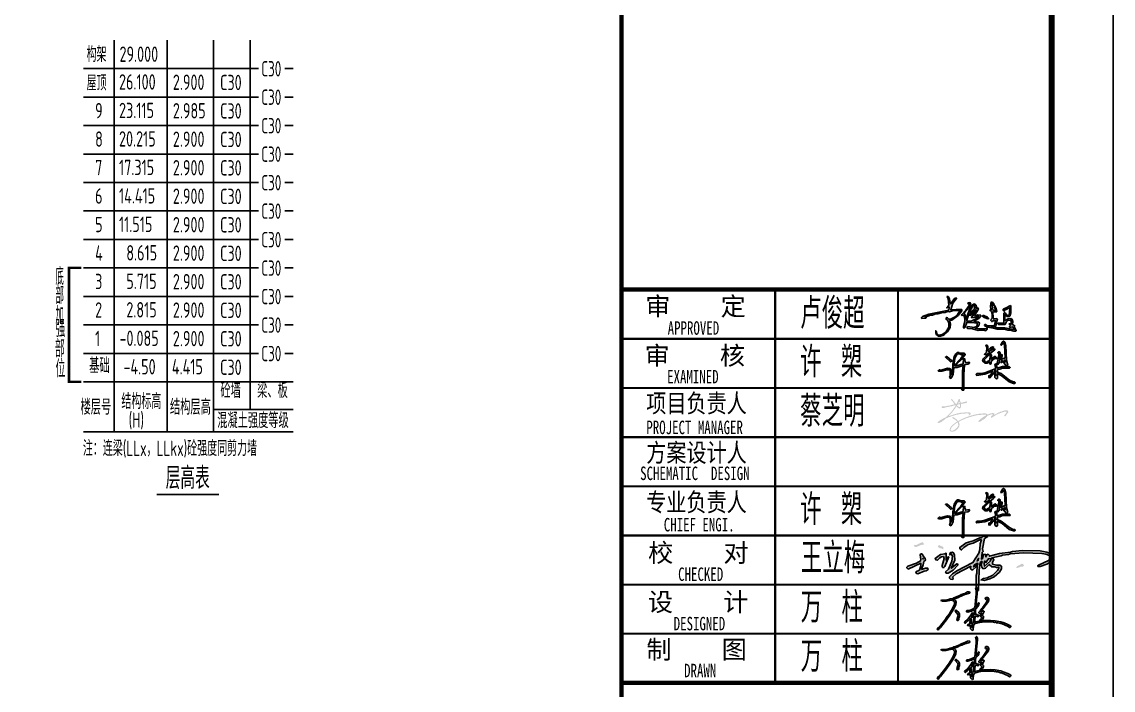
# Model space of a CAD drawing. Extents: x 826826 to 1642106, y -156213 to 399140.
# Drawn here: x 1335561 to 1353319, y 27459 to 38336 of the extents above; entities that cross this region are included whole.
import ezdxf
from ezdxf.enums import TextEntityAlignment as Align

# ---------------------------------------------------------------- set-up
doc = ezdxf.new("R2010")
doc.units = 0
doc.header["$LTSCALE"] = 1000
doc.layers.get('0').update_dxf_attribs({"linetype": 'CONTINUOUS'})
for name, color, linetype in [('-TK', 7, 'CONTINUOUS'), ('S-0-TEXT', 7, 'CONTINUOUS'), ('S-B表格', 2, 'CONTINUOUS'), ('TEXT', 2, 'CONTINUOUS'), ('图签文字', 4, 'CONTINUOUS')]:
    doc.layers.add(name, color=color, linetype=linetype)
doc.layers.add('7549', color=9, linetype='CONTINUOUS', lineweight=18)
doc.layers.add('图框', color=9, linetype='CONTINUOUS', lineweight=18)
doc.styles.add('TSSD_REIN', font='tssdeng.shx', dxfattribs={"width": 0.7, "height": 300, "bigfont": 'tssdchn.shx'})
doc.styles.add('建筑图签-1', font='simhei.ttf', dxfattribs={"width": 0.7})
doc.styles.add('建筑图签-2', font='TXT.shx', dxfattribs={"width": 0.5, "bigfont": 'HZTXT.shx'})

# ---------------------------------------------------------------- blocks, each defined once
blk = doc.blocks.new('A$C6AF37BC7')
h = blk.add_hatch(color=256)
h.paths.add_polyline_path([(660, -48), (672, -48), (678, -96)], flags=16)
h.paths.add_polyline_path([(708, 144), (702, 150), (660, 126), (672, 66), (666, 36), (456, -42), (366, -60), (294, -60), (276, -72), (288, -96), (456, -72), (612, -12), (564, -102), (552, -114), (546, -96), (534, -102), (534, -138), (558, -144), (654, -18), (654, 6), (672, 12), (678, -30), (648, -30), (642, -54), (654, -84), (654, -138), (684, -168), (708, -156), (714, -60), (804, -108), (948, -228), (1038, -258), (1062, -258), (1074, -246), (1056, -228), (1032, -228), (954, -192), (786, -60), (708, -30), (714, 24), (756, 30), (816, 54), (954, 48), (972, 66), (948, 84), (810, 84), (702, 48), (690, 120), (726, 132), (720, 144)])
h.paths.add_polyline_path([(852, 216), (864, 216), (870, 174), (840, 198)], flags=16)
h.paths.add_polyline_path([(-312, 282), (-318, 288), (-336, 288), (-348, 276), (-246, 180), (-222, 192), (-222, 210)], flags=17)
h.paths.add_polyline_path([(546, 330), (552, 330), (564, 300), (558, 216), (486, 174), (462, 180), (438, 222)], flags=16)
h.paths.add_polyline_path([(-102, 342), (-48, 336), (-18, 324), (18, 324), (-36, 246), (-174, 96), (-156, 246), (-132, 306)], flags=16)
h.paths.add_polyline_path([(-66, 366), (-72, 372), (-108, 372), (-138, 342), (-168, 288), (-192, 192), (-204, 18), (-228, -78), (-228, 6), (-258, 42), (-306, 48), (-438, 12), (-456, 12), (-468, 24), (-498, 0), (-486, -12), (-420, -12), (-318, 18), (-270, 18), (-252, -6), (-252, -102), (-264, -138), (-240, -156), (-216, -132), (-192, -72), (-174, 60), (-108, 66), (12, 108), (0, 0), (0, -366), (-18, -342), (-24, -372), (-6, -396), (24, -396), (24, -78), (42, 120), (108, 132), (132, 144), (144, 162), (132, 174), (66, 162), (48, 210), (48, 240), (18, 240), (12, 138), (-144, 90), (-114, 138), (-24, 228), (54, 330), (36, 354), (-18, 354)])
h.paths.add_polyline_path([(756, 378), (750, 384), (732, 384), (714, 366), (732, 360), (738, 324), (714, 180), (714, 156), (726, 144), (750, 162), (762, 366)])
h.paths.add_polyline_path([(498, 516), (492, 522), (474, 516), (492, 474), (486, 378), (444, 336), (468, 324), (552, 366), (426, 246), (408, 210), (414, 192), (462, 150), (504, 150), (552, 180), (552, 138), (570, 132), (582, 150), (588, 198), (666, 258), (648, 246), (690, 240), (702, 258), (666, 294), (588, 240), (588, 324), (564, 348), (630, 402), (654, 426), (654, 438), (636, 444), (534, 390), (576, 432), (618, 456), (630, 480), (606, 486), (570, 462), (516, 408), (516, 492)])
h.paths.add_polyline_path([(846, 594), (840, 600), (828, 600), (798, 570), (780, 522), (792, 516), (840, 570), (852, 516), (864, 264), (840, 246), (792, 246), (786, 258), (804, 294), (804, 324), (786, 330), (756, 264), (756, 240), (810, 204), (786, 174), (792, 162), (822, 186), (888, 102), (900, 96), (918, 114), (894, 216), (882, 510), (870, 570)])
at = {"linetype": 'Continuous'}
for points in [[(498, 516), (492, 522), (474, 516), (492, 474), (486, 378), (444, 336), (468, 324), (552, 366), (426, 246), (408, 210), (414, 192), (462, 150), (504, 150), (552, 180), (552, 138), (570, 132), (582, 150), (588, 198), (666, 258), (648, 246), (690, 240), (702, 258), (666, 294), (588, 240), (588, 324), (564, 348), (630, 402), (654, 426), (654, 438), (636, 444), (534, 390), (576, 432), (618, 456), (630, 480), (606, 486), (570, 462), (516, 408), (516, 492), (498, 516)], [(846, 594), (840, 600), (828, 600), (798, 570), (780, 522), (792, 516), (840, 570), (852, 516), (864, 264), (840, 246), (792, 246), (786, 258), (804, 294), (804, 324), (786, 330), (756, 264), (756, 240), (810, 204), (786, 174), (792, 162), (822, 186), (888, 102), (900, 96), (918, 114), (894, 216), (882, 510), (870, 570), (846, 594)], [(-66, 366), (-72, 372), (-108, 372), (-138, 342), (-168, 288), (-192, 192), (-204, 18), (-228, -78), (-228, 6), (-258, 42), (-306, 48), (-438, 12), (-456, 12), (-468, 24), (-498, 0), (-486, -12), (-420, -12), (-318, 18), (-270, 18), (-252, -6), (-252, -102), (-264, -138), (-240, -156), (-216, -132), (-192, -72), (-174, 60), (-108, 66), (12, 108), (0, 0), (0, -366), (-18, -342), (-24, -372), (-6, -396), (24, -396), (24, -78), (42, 120), (108, 132), (132, 144), (144, 162), (132, 174), (66, 162), (48, 210), (48, 240), (18, 240), (12, 138), (-144, 90), (-114, 138), (-24, 228), (54, 330), (36, 354), (-18, 354), (-66, 366)], [(-312, 282), (-318, 288), (-336, 288), (-348, 276), (-246, 180), (-222, 192), (-222, 210), (-312, 282)], [(-102, 342), (-48, 336), (-18, 324), (18, 324), (-36, 246), (-174, 96), (-156, 246), (-132, 306), (-102, 342)], [(546, 330), (552, 330), (564, 300), (558, 216), (486, 174), (462, 180), (438, 222), (546, 330)], [(756, 378), (750, 384), (732, 384), (714, 366), (732, 360), (738, 324), (714, 180), (714, 156), (726, 144), (750, 162), (762, 366), (756, 378)], [(708, 144), (702, 150), (660, 126), (672, 66), (666, 36), (456, -42), (366, -60), (294, -60), (276, -72), (288, -96), (456, -72), (612, -12), (564, -102), (552, -114), (546, -96), (534, -102), (534, -138), (558, -144), (654, -18), (654, 6), (672, 12), (678, -30), (648, -30), (642, -54), (654, -84), (654, -138), (684, -168), (708, -156), (714, -60), (804, -108), (948, -228), (1038, -258), (1062, -258), (1074, -246), (1056, -228), (1032, -228), (954, -192), (786, -60), (708, -30), (714, 24), (756, 30), (816, 54), (954, 48), (972, 66), (948, 84), (810, 84), (702, 48), (690, 120), (726, 132), (720, 144), (708, 144)], [(852, 216), (864, 216), (870, 174), (840, 198), (852, 216)], [(660, -48), (672, -48), (678, -96), (660, -48)]]:
    blk.add_lwpolyline(points, dxfattribs=at)
blk = doc.blocks.new('ljc')
at = {"linetype": 'Continuous'}
h = blk.add_hatch(color=0, dxfattribs=at)
h.paths.add_polyline_path([(2022.8, 1567.7), (2018.8, 1563.7), (2019.8, 1561.7), (2023.8, 1561.7), (2021.8, 1551.7), (1954.8, 1537.7), (1932.8, 1529.7), (1929.8, 1526.7), (1928.8, 1524.7), (1930.8, 1522.7), (1943.8, 1523.7), (1945.8, 1525.7), (1941.8, 1527.7), (1959.8, 1534.7), (1966.8, 1534.7), (1974.8, 1537.7), (1984.8, 1538.7), (1997.8, 1542.7), (2009.8, 1543.7), (2017.8, 1546.7), (2024.8, 1545.7), (2034.8, 1548.7), (2060.8, 1549.7), (2051.8, 1536.7), (2041.8, 1527.7), (2027.8, 1520.7), (2022.8, 1520.7), (2017.8, 1525.7), (2014.8, 1526.7), (2012.8, 1524.7), (2012.8, 1520.7), (2018.8, 1515.7), (2021.8, 1507.7), (2021.8, 1493.7), (2011.8, 1476.7), (1999.8, 1468.7), (1987.8, 1466.7), (1981.8, 1472.7), (1979.8, 1479.7), (1977.8, 1481.7), (1977.8, 1474.7), (1980.8, 1467.7), (1987.8, 1462.7), (1993.8, 1462.7), (2004.8, 1466.7), (2017.8, 1477.7), (2026.8, 1492.7), (2027.8, 1503.7), (2024.8, 1516.7), (2032.8, 1517.7), (2053.8, 1532.7), (2066.8, 1548.7), (2066.8, 1551.7), (2063.8, 1554.7), (2028.8, 1552.7), (2035.8, 1574.7), (2048.8, 1590.7), (2046.8, 1592.7), (2042.8, 1591.7), (2027.8, 1572.7), (2024.8, 1588.7), (2020.8, 1596.7), (2017.8, 1598.7), (2016.8, 1596.7), (2019.8, 1589.7)])
h.paths.add_polyline_path([(2080.8, 1521.7), (2080.8, 1527.7), (2074.8, 1540.7), (2092.8, 1561.7), (2096.8, 1571.7), (2093.8, 1576.7), (2086.8, 1575.7), (2088.8, 1571.7), (2091.8, 1571.7), (2090.8, 1566.7), (2079.8, 1550.7), (2065.8, 1536.7), (2064.8, 1534.7), (2066.8, 1532.7), (2072.8, 1534.7), (2076.8, 1522.7), (2076.8, 1512.7), (2071.8, 1495.7), (2071.8, 1491.7), (2073.8, 1489.7), (2077.8, 1493.7), (2082.8, 1509.7), (2098.8, 1509.7), (2118.8, 1506.7), (2118.8, 1499.7), (2115.8, 1495.7), (2107.8, 1492.7), (2086.8, 1495.7), (2083.8, 1491.7), (2086.8, 1488.7), (2102.8, 1487.7), (2121.8, 1482.7), (2139.8, 1483.7), (2147.8, 1481.7), (2151.8, 1485.7), (2151.8, 1490.7), (2147.8, 1487.7), (2124.8, 1487.7), (2113.8, 1489.7), (2123.8, 1498.7), (2125.8, 1508.7), (2120.8, 1511.7), (2118.8, 1510.7), (2107.8, 1513.7), (2123.8, 1522.7), (2131.8, 1531.7), (2129.8, 1534.7), (2120.8, 1535.7), (2114.8, 1532.7), (2108.8, 1532.7), (2122.8, 1554.7), (2120.8, 1558.7), (2113.8, 1556.7), (2115.8, 1563.7), (2114.8, 1568.7), (2110.8, 1572.7), (2104.8, 1571.7), (2092.8, 1553.7)])
h.paths.add_polyline_path([(2088.8, 1534.7), (2096.8, 1534.7), (2111.8, 1550.7), (2115.8, 1551.7), (2110.8, 1542.7), (2098.8, 1527.7), (2100.8, 1525.7), (2113.8, 1527.7), (2120.8, 1530.7), (2123.8, 1529.7), (2117.8, 1523.7), (2100.8, 1514.7), (2083.8, 1513.7), (2083.8, 1517.7)], flags=16)
h.paths.add_polyline_path([(2092.8, 1536.7), (2094.8, 1539.7), (2102.8, 1545.7), (2095.8, 1536.7)], flags=16)
h.paths.add_polyline_path([(2092.8, 1543.7), (2093.8, 1548.7), (2105.8, 1567.7), (2108.8, 1568.7), (2110.8, 1566.7), (2107.8, 1553.7), (2103.8, 1549.7)], flags=16)
h.paths.add_polyline_path([(2140.8, 1533.7), (2137.8, 1532.7), (2136.8, 1530.7), (2141.8, 1526.7), (2154.8, 1521.7), (2157.8, 1522.7), (2152.8, 1527.7)])
h.paths.add_polyline_path([(2174.8, 1521.7), (2172.8, 1523.7), (2171.8, 1545.7), (2182.8, 1544.7), (2184.8, 1546.7), (2182.8, 1556.7), (2177.8, 1565.7), (2176.8, 1560.7), (2179.8, 1555.7), (2180.8, 1549.7), (2174.8, 1549.7), (2169.8, 1553.7), (2168.8, 1573.7), (2170.8, 1573.7), (2174.8, 1568.7), (2175.8, 1570.7), (2169.8, 1578.7), (2166.8, 1578.7), (2164.8, 1576.7), (2163.8, 1561.7), (2165.8, 1552.7), (2162.8, 1552.7), (2161.8, 1550.7), (2166.8, 1546.7), (2168.8, 1536.7), (2168.8, 1523.7), (2165.8, 1520.7), (2164.8, 1516.7), (2167.8, 1512.7), (2169.8, 1512.7), (2172.8, 1516.7), (2179.8, 1516.7), (2177.8, 1501.7), (2174.8, 1499.7), (2166.8, 1498.7), (2174.8, 1495.7), (2179.8, 1496.7), (2182.8, 1499.7), (2183.8, 1510.7), (2186.8, 1520.7), (2184.8, 1522.7)])
h.paths.add_polyline_path([(2232.8, 1541.7), (2232.8, 1563.7), (2230.8, 1566.7), (2214.8, 1557.7), (2209.8, 1556.7), (2205.8, 1551.7), (2210.8, 1547.7), (2210.8, 1550.7), (2228.8, 1559.7), (2227.8, 1541.7), (2226.8, 1536.7), (2223.8, 1532.7), (2219.8, 1533.7), (2212.8, 1541.7), (2210.8, 1542.7), (2208.8, 1540.7), (2208.8, 1507.7), (2188.8, 1507.7), (2186.8, 1505.7), (2190.8, 1502.7), (2212.8, 1502.7), (2216.8, 1510.7), (2221.8, 1515.7), (2231.8, 1517.7), (2233.8, 1512.7), (2233.8, 1504.7), (2226.8, 1504.7), (2231.8, 1501.7), (2231.8, 1499.7), (2227.8, 1496.7), (2228.8, 1492.7), (2238.8, 1494.7), (2242.8, 1488.7), (2242.8, 1485.7), (2211.8, 1491.7), (2188.8, 1491.7), (2178.8, 1493.7), (2175.8, 1495.7), (2166.8, 1495.7), (2163.8, 1497.7), (2153.8, 1498.7), (2146.8, 1502.7), (2143.8, 1502.7), (2142.8, 1500.7), (2143.8, 1497.7), (2152.8, 1493.7), (2173.8, 1490.7), (2185.8, 1486.7), (2210.8, 1486.7), (2221.8, 1483.7), (2229.8, 1483.7), (2242.8, 1479.7), (2248.8, 1479.7), (2250.8, 1481.7), (2243.8, 1495.7), (2245.8, 1498.7), (2237.8, 1502.7), (2238.8, 1512.7), (2236.8, 1519.7), (2232.8, 1522.7), (2223.8, 1521.7), (2213.8, 1515.7), (2211.8, 1521.7), (2212.8, 1535.7), (2219.8, 1529.7), (2227.8, 1529.7), (2229.8, 1531.7)])
at = {"color": 0, "linetype": 'Continuous'}
for points in [[(1929.8, 1526.7), (1928.8, 1524.7), (1930.8, 1522.7), (1943.8, 1523.7), (1945.8, 1525.7), (1941.8, 1527.7), (1959.8, 1534.7), (1966.8, 1534.7), (1974.8, 1537.7), (1984.8, 1538.7), (1997.8, 1542.7), (2009.8, 1543.7), (2017.8, 1546.7), (2024.8, 1545.7), (2034.8, 1548.7), (2060.8, 1549.7), (2051.8, 1536.7), (2041.8, 1527.7), (2027.8, 1520.7), (2022.8, 1520.7), (2017.8, 1525.7), (2014.8, 1526.7), (2012.8, 1524.7), (2012.8, 1520.7), (2018.8, 1515.7), (2021.8, 1507.7), (2021.8, 1493.7), (2011.8, 1476.7), (1999.8, 1468.7), (1987.8, 1466.7), (1981.8, 1472.7), (1979.8, 1479.7), (1977.8, 1481.7), (1977.8, 1474.7), (1980.8, 1467.7), (1987.8, 1462.7), (1993.8, 1462.7), (2004.8, 1466.7), (2017.8, 1477.7), (2026.8, 1492.7), (2027.8, 1503.7), (2024.8, 1516.7), (2032.8, 1517.7), (2053.8, 1532.7), (2066.8, 1548.7), (2066.8, 1551.7), (2063.8, 1554.7), (2028.8, 1552.7), (2035.8, 1574.7), (2048.8, 1590.7), (2046.8, 1592.7), (2042.8, 1591.7), (2027.8, 1572.7), (2024.8, 1588.7), (2020.8, 1596.7), (2017.8, 1598.7), (2016.8, 1596.7), (2019.8, 1589.7), (2022.8, 1567.7), (2018.8, 1563.7), (2019.8, 1561.7), (2023.8, 1561.7), (2021.8, 1551.7), (1954.8, 1537.7), (1932.8, 1529.7), (1929.8, 1526.7)], [(2015.8, 1560.7), (2014.8, 1559.7), (2016.8, 1559.7), (2015.8, 1560.7)], [(2016.8, 1561.7), (2015.8, 1560.7), (2018.8, 1560.7), (2016.8, 1561.7)], [(2065.8, 1536.7), (2064.8, 1534.7), (2066.8, 1532.7), (2072.8, 1534.7), (2076.8, 1522.7), (2076.8, 1512.7), (2071.8, 1495.7), (2071.8, 1491.7), (2073.8, 1489.7), (2077.8, 1493.7), (2082.8, 1509.7), (2098.8, 1509.7), (2118.8, 1506.7), (2118.8, 1499.7), (2115.8, 1495.7), (2107.8, 1492.7), (2086.8, 1495.7), (2083.8, 1491.7), (2086.8, 1488.7), (2102.8, 1487.7), (2121.8, 1482.7), (2139.8, 1483.7), (2147.8, 1481.7), (2151.8, 1485.7), (2151.8, 1490.7), (2147.8, 1487.7), (2124.8, 1487.7), (2113.8, 1489.7), (2123.8, 1498.7), (2125.8, 1508.7), (2120.8, 1511.7), (2118.8, 1510.7), (2107.8, 1513.7), (2123.8, 1522.7), (2131.8, 1531.7), (2129.8, 1534.7), (2120.8, 1535.7), (2114.8, 1532.7), (2108.8, 1532.7), (2122.8, 1554.7), (2120.8, 1558.7), (2113.8, 1556.7), (2115.8, 1563.7), (2114.8, 1568.7), (2110.8, 1572.7), (2104.8, 1571.7), (2092.8, 1553.7), (2080.8, 1521.7), (2080.8, 1527.7), (2074.8, 1540.7), (2092.8, 1561.7), (2096.8, 1571.7), (2093.8, 1576.7), (2086.8, 1575.7), (2088.8, 1571.7), (2091.8, 1571.7), (2090.8, 1566.7), (2079.8, 1550.7), (2065.8, 1536.7)], [(2092.8, 1543.7), (2093.8, 1548.7), (2105.8, 1567.7), (2108.8, 1568.7), (2110.8, 1566.7), (2107.8, 1553.7), (2103.8, 1549.7), (2092.8, 1543.7)], [(2143.8, 1502.7), (2142.8, 1500.7), (2143.8, 1497.7), (2152.8, 1493.7), (2173.8, 1490.7), (2185.8, 1486.7), (2210.8, 1486.7), (2221.8, 1483.7), (2229.8, 1483.7), (2242.8, 1479.7), (2248.8, 1479.7), (2250.8, 1481.7), (2243.8, 1495.7), (2245.8, 1498.7), (2237.8, 1502.7), (2238.8, 1512.7), (2236.8, 1519.7), (2232.8, 1522.7), (2223.8, 1521.7), (2213.8, 1515.7), (2211.8, 1521.7), (2212.8, 1535.7), (2219.8, 1529.7), (2227.8, 1529.7), (2229.8, 1531.7), (2232.8, 1541.7), (2232.8, 1563.7), (2230.8, 1566.7), (2214.8, 1557.7), (2209.8, 1556.7), (2205.8, 1551.7), (2210.8, 1547.7), (2210.8, 1550.7), (2228.8, 1559.7), (2227.8, 1541.7), (2226.8, 1536.7), (2223.8, 1532.7), (2219.8, 1533.7), (2212.8, 1541.7), (2210.8, 1542.7), (2208.8, 1540.7), (2208.8, 1507.7), (2188.8, 1507.7), (2186.8, 1505.7), (2190.8, 1502.7), (2212.8, 1502.7), (2216.8, 1510.7), (2221.8, 1515.7), (2231.8, 1517.7), (2233.8, 1512.7), (2233.8, 1504.7), (2226.8, 1504.7), (2231.8, 1501.7), (2231.8, 1499.7), (2227.8, 1496.7), (2228.8, 1492.7), (2238.8, 1494.7), (2242.8, 1488.7), (2242.8, 1485.7), (2211.8, 1491.7), (2188.8, 1491.7), (2178.8, 1493.7), (2175.8, 1495.7), (2166.8, 1495.7), (2163.8, 1497.7), (2153.8, 1498.7), (2146.8, 1502.7), (2143.8, 1502.7)], [(2162.8, 1552.7), (2161.8, 1550.7), (2166.8, 1546.7), (2168.8, 1536.7), (2168.8, 1523.7), (2165.8, 1520.7), (2164.8, 1516.7), (2167.8, 1512.7), (2169.8, 1512.7), (2172.8, 1516.7), (2179.8, 1516.7), (2177.8, 1501.7), (2174.8, 1499.7), (2166.8, 1498.7), (2174.8, 1495.7), (2179.8, 1496.7), (2182.8, 1499.7), (2183.8, 1510.7), (2186.8, 1520.7), (2184.8, 1522.7), (2174.8, 1521.7), (2172.8, 1523.7), (2171.8, 1545.7), (2182.8, 1544.7), (2184.8, 1546.7), (2182.8, 1556.7), (2177.8, 1565.7), (2176.8, 1560.7), (2179.8, 1555.7), (2180.8, 1549.7), (2174.8, 1549.7), (2169.8, 1553.7), (2168.8, 1573.7), (2170.8, 1573.7), (2174.8, 1568.7), (2175.8, 1570.7), (2169.8, 1578.7), (2166.8, 1578.7), (2164.8, 1576.7), (2163.8, 1561.7), (2165.8, 1552.7), (2162.8, 1552.7)], [(2176.8, 1568.7), (2175.8, 1569.7), (2174.8, 1566.7), (2176.8, 1564.7), (2176.8, 1568.7)], [(2083.8, 1513.7), (2083.8, 1517.7), (2088.8, 1534.7), (2096.8, 1534.7), (2111.8, 1550.7), (2115.8, 1551.7), (2110.8, 1542.7), (2098.8, 1527.7), (2100.8, 1525.7), (2113.8, 1527.7), (2120.8, 1530.7), (2123.8, 1529.7), (2117.8, 1523.7), (2100.8, 1514.7), (2083.8, 1513.7)], [(2092.8, 1536.7), (2094.8, 1539.7), (2102.8, 1545.7), (2095.8, 1536.7), (2092.8, 1536.7)], [(2137.8, 1532.7), (2136.8, 1530.7), (2141.8, 1526.7), (2154.8, 1521.7), (2157.8, 1522.7), (2152.8, 1527.7), (2140.8, 1533.7), (2137.8, 1532.7)]]:
    blk.add_lwpolyline(points, dxfattribs=at)
blk = doc.blocks.new('A1')
at = {"linetype": 'Continuous'}
h = blk.add_hatch(color=0, dxfattribs=at)
h.dxf.hatch_style = 1
h.paths.add_polyline_path([(81575, 12347), (81575, 12351), (81580, 12356), (81578, 12359), (81585, 12364), (81597, 12383), (81605, 12355)], flags=16)
h.paths.add_polyline_path([(81561, 12316), (81561, 12321), (81569, 12329), (81577, 12329), (81597, 12335), (81609, 12335), (81610, 12305), (81607, 12294), (81604, 12291), (81594, 12289), (81572, 12303)], flags=16)
h.paths.add_polyline_path([(81455, 11915), (81460, 11939), (81466, 11945), (81466, 11951), (81473, 11955), (81476, 11967), (81481, 11969), (81490, 11980), (81497, 11983), (81511, 12003), (81519, 12004), (81532, 12017), (81541, 12022), (81548, 12030), (81561, 12033), (81565, 12038), (81569, 12038), (81570, 12031), (81575, 12027), (81577, 12012), (81580, 12006), (81578, 11982), (81554, 11947), (81551, 11947), (81532, 11927), (81529, 11927), (81506, 11911), (81500, 11911), (81493, 11907), (81463, 11907)], flags=16)
h.paths.add_polyline_path([(81439, 11923), (81437, 11921), (81442, 11905), (81453, 11894), (81469, 11889), (81495, 11887), (81498, 11891), (81522, 11897), (81533, 11903), (81538, 11910), (81546, 11913), (81554, 11923), (81557, 11921), (81559, 11926), (81577, 11942), (81577, 11945), (81583, 11951), (81594, 11971), (81599, 11995), (81604, 12003), (81597, 12011), (81594, 12028), (81591, 12031), (81589, 12039), (81585, 12044), (81585, 12049), (81589, 12049), (81599, 12057), (81612, 12062), (81617, 12068), (81623, 12068), (81629, 12073), (81647, 12078), (81650, 12083), (81655, 12083), (81669, 12091), (81676, 12091), (81677, 12094), (81685, 12095), (81695, 12102), (81701, 12102), (81708, 12107), (81737, 12115), (81740, 12118), (81756, 12121), (81764, 12126), (81770, 12126), (81791, 12134), (81799, 12134), (81815, 12142), (81823, 12140), (81833, 12145), (81852, 12148), (81855, 12151), (81860, 12150), (81865, 12153), (81887, 12155), (81893, 12158), (82002, 12167), (82020, 12166), (82028, 12163), (82031, 12158), (82028, 12151), (82021, 12150), (82015, 12143), (82005, 12140), (81956, 12107), (81949, 12099), (81940, 12094), (81933, 12086), (81930, 12086), (81927, 12079), (81921, 12079), (81917, 12076), (81921, 12073), (81908, 12062), (81909, 12052), (81919, 12044), (81925, 12049), (81932, 12049), (81940, 12055), (81946, 12057), (81969, 12075), (81977, 12078), (81980, 12083), (81986, 12083), (81997, 12092), (82004, 12094), (82042, 12129), (82050, 12143), (82057, 12150), (82061, 12148), (82066, 12153), (82081, 12156), (82082, 12159), (82089, 12159), (82095, 12164), (82117, 12171), (82143, 12171), (82140, 12161), (82133, 12153), (82121, 12147), (82111, 12132), (82114, 12119), (82121, 12116), (82129, 12116), (82133, 12123), (82138, 12123), (82172, 12147), (82183, 12150), (82197, 12164), (82210, 12167), (82215, 12174), (82218, 12172), (82260, 12191), (82266, 12191), (82287, 12201), (82319, 12209), (82322, 12212), (82340, 12212), (82356, 12217), (82367, 12214), (82367, 12206), (82359, 12196), (82359, 12191), (82353, 12185), (82349, 12177), (82340, 12171), (82329, 12153), (82332, 12143), (82338, 12137), (82345, 12139), (82362, 12159), (82367, 12171), (82378, 12183), (82378, 12187), (82385, 12193), (82393, 12207), (82393, 12220), (82383, 12231), (82369, 12235), (82330, 12233), (82317, 12227), (82309, 12228), (82279, 12215), (82261, 12212), (82255, 12206), (82233, 12199), (82212, 12187), (82204, 12185), (82193, 12175), (82188, 12175), (82183, 12171), (82164, 12163), (82169, 12172), (82162, 12188), (82153, 12188), (82148, 12191), (82132, 12191), (82095, 12183), (82084, 12177), (82052, 12166), (82047, 12175), (82034, 12182), (82028, 12180), (82025, 12185), (82005, 12187), (81980, 12185), (81975, 12182), (81959, 12183), (81948, 12182), (81943, 12179), (81914, 12179), (81905, 12175), (81901, 12177), (81895, 12172), (81879, 12174), (81863, 12171), (81858, 12167), (81818, 12161), (81815, 12156), (81794, 12153), (81769, 12143), (81737, 12135), (81732, 12131), (81729, 12132), (81709, 12123), (81700, 12121), (81669, 12107), (81665, 12107), (81653, 12099), (81649, 12099), (81642, 12094), (81636, 12094), (81618, 12083), (81610, 12081), (81602, 12073), (81597, 12073), (81594, 12068), (81589, 12068), (81573, 12059), (81562, 12076), (81543, 12095), (81524, 12110), (81516, 12113), (81506, 12123), (81481, 12123), (81477, 12119), (81489, 12107), (81506, 12097), (81511, 12097), (81546, 12068), (81557, 12054), (81557, 12049), (81545, 12043), (81533, 12033), (81527, 12031), (81521, 12023), (81513, 12020), (81505, 12011), (81497, 12007), (81458, 11967), (81445, 11943), (81445, 11937), (81441, 11932)])
h.paths.add_polyline_path([(81245, 12044), (81244, 12043), (81244, 12035), (81252, 12028), (81269, 12030), (81292, 12041), (81295, 12046), (81306, 12047), (81314, 12055), (81321, 12057), (81327, 12065), (81337, 12068), (81340, 12075), (81345, 12075), (81377, 12102), (81380, 12102), (81385, 12108), (81394, 12110), (81409, 12119), (81418, 12121), (81434, 12129), (81444, 12129), (81449, 12134), (81460, 12135), (81465, 12140), (81481, 12142), (81492, 12148), (81495, 12147), (81498, 12150), (81517, 12153), (81554, 12166), (81564, 12166), (81629, 12180), (81634, 12179), (81658, 12183), (81690, 12182), (81695, 12185), (81737, 12185), (81762, 12180), (81759, 12174), (81751, 12167), (81749, 12159), (81754, 12153), (81762, 12153), (81777, 12167), (81783, 12185), (81778, 12195), (81762, 12201), (81745, 12203), (81735, 12199), (81729, 12203), (81690, 12203), (81674, 12199), (81666, 12201), (81658, 12198), (81650, 12199), (81644, 12196), (81637, 12198), (81610, 12195), (81601, 12190), (81594, 12191), (81581, 12187), (81561, 12185), (81557, 12182), (81556, 12183), (81511, 12169), (81497, 12167), (81490, 12163), (81476, 12161), (81474, 12158), (81421, 12140), (81434, 12156), (81481, 12203), (81506, 12239), (81516, 12249), (81517, 12257), (81524, 12260), (81549, 12300), (81562, 12287), (81583, 12275), (81591, 12267), (81605, 12265), (81615, 12273), (81621, 12283), (81620, 12286), (81623, 12292), (81626, 12318), (81626, 12334), (81623, 12337), (81625, 12340), (81634, 12343), (81639, 12342), (81644, 12345), (81660, 12345), (81665, 12348), (81673, 12347), (81681, 12351), (81713, 12355), (81724, 12363), (81724, 12374), (81717, 12380), (81706, 12380), (81679, 12371), (81668, 12372), (81652, 12364), (81620, 12358), (81610, 12387), (81607, 12414), (81597, 12419), (81586, 12417), (81583, 12414), (81577, 12393), (81570, 12383), (81569, 12375), (81553, 12342), (81548, 12343), (81545, 12340), (81537, 12343), (81484, 12412), (81474, 12420), (81468, 12420), (81463, 12417), (81465, 12403), (81492, 12374), (81519, 12334), (81509, 12332), (81506, 12329), (81484, 12326), (81481, 12323), (81473, 12323), (81437, 12313), (81433, 12315), (81431, 12311), (81397, 12308), (81385, 12303), (81370, 12303), (81361, 12299), (81351, 12299), (81346, 12302), (81343, 12299), (81313, 12299), (81309, 12295), (81309, 12281), (81316, 12273), (81343, 12275), (81349, 12271), (81354, 12278), (81373, 12284), (81378, 12283), (81396, 12289), (81412, 12289), (81417, 12292), (81423, 12292), (81426, 12295), (81431, 12294), (81457, 12302), (81463, 12300), (81476, 12303), (81479, 12308), (81493, 12308), (81501, 12313), (81508, 12311), (81513, 12316), (81533, 12318), (81537, 12316), (81537, 12311), (81529, 12302), (81527, 12295), (81521, 12291), (81516, 12278), (81501, 12260), (81492, 12243), (81485, 12238), (81463, 12207), (81402, 12145), (81378, 12124), (81337, 12105), (81325, 12097), (81314, 12094), (81308, 12087), (81290, 12079), (81277, 12068), (81271, 12068), (81257, 12052)])
h = blk.add_hatch(color=0, dxfattribs=at)
h.paths.add_polyline_path([(82053, 10195), (82048, 10201), (82019, 10189), (81984, 10189), (81956, 10160), (81932, 10160), (81823, 10114), (81708, 10080), (81604, 10005), (81604, 9982), (81633, 9964), (81668, 10005), (81742, 10051), (81823, 10074), (81932, 10126), (81956, 10126), (81938, 10062), (81932, 9970), (81915, 9913), (81817, 9757), (81558, 9625), (81483, 9573), (81437, 9527), (81437, 9504), (81454, 9486), (81489, 9481), (81495, 9509), (81483, 9521), (81547, 9573), (81783, 9699), (81777, 9659), (81800, 9642), (81817, 9642), (81869, 9688), (81869, 9705), (81858, 9711), (81829, 9688), (81846, 9722), (81892, 9751), (81898, 9740), (81886, 9711), (81881, 9584), (81869, 9550), (81869, 9308), (81881, 9296), (81898, 9296), (81909, 9308), (81921, 9636), (81938, 9757), (81961, 9780), (81967, 9774), (81950, 9728), (81961, 9682), (81984, 9659), (82025, 9665), (82082, 9728), (82123, 9688), (82174, 9688), (82203, 9676), (82226, 9682), (82244, 9676), (82220, 9630), (82140, 9555), (82048, 9509), (81990, 9498), (81950, 9475), (82002, 9469), (82094, 9492), (82163, 9527), (82249, 9602), (82284, 9659), (82284, 9699), (82255, 9717), (82203, 9717), (82134, 9734), (82134, 9757), (82157, 9809), (82140, 9832), (82117, 9820), (82100, 9780), (82007, 9699), (82002, 9751), (82013, 9786), (82019, 9763), (82030, 9757), (82071, 9820), (82117, 9826), (82128, 9838), (82278, 9866), (82301, 9878), (82399, 9890), (82422, 9901), (82647, 9918), (82940, 9907), (83004, 9895), (83061, 9872), (83084, 9849), (83084, 9826), (83050, 9792), (82883, 9717), (82871, 9705), (82877, 9694), (82912, 9694), (83021, 9734), (83090, 9774), (83125, 9815), (83131, 9838), (83119, 9866), (83090, 9895), (83021, 9930), (82912, 9947), (82618, 9953), (82462, 9941), (82428, 9930), (82249, 9907), (82088, 9861), (82088, 9872), (82065, 9895), (82042, 9884), (82030, 9849), (82025, 9890), (81996, 9895), (81984, 9878), (81979, 9832), (81956, 9815), (81967, 9924), (81984, 9941), (81973, 9982), (82007, 10149), (82059, 10183)])
h.paths.add_polyline_path([(81904, 9820), (81909, 9826), (81904, 9797), (81886, 9786)], flags=16)
h.paths.add_polyline_path([(81938, 9469), (81944, 9475), (81921, 9475), (81932, 9463)], flags=17)
h.paths.add_polyline_path([(82629, 9734), (82618, 9740), (82537, 9699), (82520, 9676), (82549, 9671), (82601, 9694), (82635, 9694), (82652, 9717)], flags=17)
h.paths.add_polyline_path([(81005, 9820), (81005, 9826), (81011, 9815)], flags=16)
h.paths.add_polyline_path([(80994, 9895), (80988, 9901), (80971, 9901), (80959, 9884), (80971, 9809), (80965, 9786), (80901, 9751), (80757, 9699), (80740, 9682), (80740, 9671), (80763, 9653), (80971, 9746), (80971, 9705), (80948, 9636), (80890, 9607), (80901, 9578), (80924, 9573), (81022, 9619), (81057, 9625), (81092, 9648), (81086, 9665), (81045, 9665), (80982, 9648), (81011, 9722), (81017, 9774), (81045, 9797), (81040, 9826), (81017, 9849)])
h.paths.add_polyline_path([(81385, 9907), (81380, 9913), (81362, 9901), (81293, 9890), (81201, 9826), (81212, 9803), (81241, 9797), (81282, 9838), (81305, 9849), (81339, 9855), (81351, 9826), (81316, 9711), (81316, 9688), (81328, 9676), (81345, 9676), (81362, 9694), (81414, 9826), (81426, 9838), (81420, 9855), (81385, 9797)])
h.paths.add_polyline_path([(81495, 9924), (81489, 9930), (81454, 9924), (81437, 9890), (81449, 9884), (81466, 9901), (81483, 9861), (81477, 9780), (81420, 9653), (81374, 9607), (81385, 9584), (81414, 9584), (81495, 9636), (81570, 9717), (81570, 9734), (81558, 9740), (81466, 9665), (81524, 9797), (81518, 9884)])
h.paths.add_polyline_path([(81276, 10039), (81270, 10045), (81247, 10028), (81247, 10016), (81276, 9993), (81310, 9987), (81333, 9970), (81339, 10010)])
h.paths.add_polyline_path([(81011, 10080), (81005, 10085), (80982, 10085), (80896, 10045), (80867, 10045), (80855, 10028), (80890, 10010), (80994, 10051), (81005, 10045), (81022, 10057)])
h = blk.add_hatch(color=256, dxfattribs=at)
h.paths.add_polyline_path([(81517, 9155), (81514, 9158), (81505, 9158), (81493, 9143), (81517, 9119), (81517, 9083), (81493, 9020), (81433, 8921), (81385, 8858), (81379, 8843), (81277, 8720), (81238, 8681), (81247, 8663), (81256, 8663), (81271, 8687), (81289, 8702), (81406, 8849), (81409, 8861), (81433, 8888), (81508, 9005), (81538, 9074), (81544, 9116), (81535, 9140)])
h.paths.add_polyline_path([(81760, 9281), (81757, 9284), (81730, 9281), (81688, 9257), (81628, 9236), (81604, 9221), (81532, 9194), (81526, 9188), (81505, 9185), (81490, 9176), (81448, 9167), (81421, 9155), (81364, 9146), (81313, 9146), (81298, 9140), (81322, 9128), (81385, 9128), (81475, 9149), (81505, 9164), (81523, 9167), (81583, 9191), (81601, 9203), (81640, 9215), (81697, 9242), (81709, 9242), (81763, 9260), (81769, 9269)])
h.paths.add_polyline_path([(81550, 8978), (81547, 8981), (81538, 8981), (81529, 8966), (81574, 8915), (81577, 8903), (81556, 8828), (81562, 8816), (81577, 8813), (81589, 8828), (81589, 8855), (81598, 8876), (81601, 8918), (81586, 8945)])
h.paths.add_polyline_path([(81883, 9350), (81880, 9353), (81874, 9353), (81862, 9341), (81871, 9296), (81871, 9251), (81847, 9020), (81787, 8990), (81745, 8978), (81721, 8978), (81712, 8969), (81715, 8954), (81733, 8951), (81784, 8969), (81796, 8969), (81841, 8993), (81844, 8957), (81838, 8906), (81808, 8891), (81796, 8879), (81823, 8927), (81823, 8936), (81817, 8942), (81799, 8933), (81784, 8900), (81742, 8840), (81727, 8831), (81694, 8798), (81685, 8795), (81682, 8780), (81694, 8768), (81760, 8831), (81817, 8873), (81832, 8882), (81835, 8855), (81823, 8801), (81823, 8780), (81793, 8768), (81787, 8771), (81787, 8819), (81793, 8828), (81781, 8834), (81775, 8828), (81769, 8780), (81772, 8765), (81739, 8753), (81730, 8744), (81736, 8729), (81772, 8738), (81781, 8681), (81787, 8669), (81805, 8654), (81823, 8663), (81820, 8669), (81829, 8726), (81841, 8759), (81898, 8777), (81970, 8789), (82117, 8792), (82153, 8789), (82168, 8783), (82189, 8786), (82198, 8780), (82222, 8780), (82267, 8765), (82285, 8765), (82390, 8717), (82411, 8699), (82426, 8702), (82435, 8714), (82429, 8729), (82387, 8753), (82327, 8777), (82270, 8795), (82180, 8810), (82105, 8816), (81994, 8813), (81970, 8807), (81916, 8804), (81841, 8786), (81850, 8816), (81856, 8885), (81865, 8888), (81901, 8876), (81922, 8897), (81916, 8903), (81898, 8903), (81871, 8918), (81859, 8918), (81862, 8981), (81868, 9008), (81901, 9047), (81913, 9071), (81919, 9098), (81907, 9104), (81883, 9053), (81868, 9041), (81895, 9302), (81895, 9323)])
h.paths.add_polyline_path([(82057, 9188), (82054, 9191), (82030, 9191), (82021, 9185), (82018, 9170), (82024, 9161), (82036, 9155), (82048, 9164), (82054, 9155), (82051, 9140), (82030, 9098), (81973, 9020), (81961, 9011), (81937, 8975), (81913, 8951), (81913, 8939), (81925, 8930), (81949, 8930), (81961, 8936), (81949, 8912), (81946, 8879), (81961, 8861), (81958, 8852), (81928, 8825), (81934, 8813), (81973, 8834), (81991, 8861), (81991, 8882), (81973, 8894), (81973, 8906), (82003, 8963), (81988, 8975), (81943, 8957), (82069, 9122), (82078, 9146), (82078, 9167), (82063, 9188)], flags=17)
h = blk.add_hatch(color=256, dxfattribs=at)
h.paths.add_polyline_path([(81517, 8355), (81514, 8358), (81505, 8358), (81493, 8343), (81517, 8319), (81517, 8283), (81493, 8220), (81433, 8121), (81385, 8058), (81379, 8043), (81277, 7920), (81238, 7881), (81247, 7863), (81256, 7863), (81271, 7887), (81289, 7902), (81406, 8049), (81409, 8061), (81433, 8088), (81508, 8205), (81538, 8274), (81544, 8316), (81535, 8340)])
h.paths.add_polyline_path([(81760, 8481), (81757, 8484), (81730, 8481), (81688, 8457), (81628, 8436), (81604, 8421), (81532, 8394), (81526, 8388), (81505, 8385), (81490, 8376), (81448, 8367), (81421, 8355), (81364, 8346), (81313, 8346), (81298, 8340), (81322, 8328), (81385, 8328), (81475, 8349), (81505, 8364), (81523, 8367), (81583, 8391), (81601, 8403), (81640, 8415), (81697, 8442), (81709, 8442), (81763, 8460), (81769, 8469)])
h.paths.add_polyline_path([(81550, 8178), (81547, 8181), (81538, 8181), (81529, 8166), (81574, 8115), (81577, 8103), (81556, 8028), (81562, 8016), (81577, 8013), (81589, 8028), (81589, 8055), (81598, 8076), (81601, 8118), (81586, 8145)])
h.paths.add_polyline_path([(81883, 8550), (81880, 8553), (81874, 8553), (81862, 8541), (81871, 8496), (81871, 8451), (81847, 8220), (81787, 8190), (81745, 8178), (81721, 8178), (81712, 8169), (81715, 8154), (81733, 8151), (81784, 8169), (81796, 8169), (81841, 8193), (81844, 8157), (81838, 8106), (81808, 8091), (81796, 8079), (81823, 8127), (81823, 8136), (81817, 8142), (81799, 8133), (81784, 8100), (81742, 8040), (81727, 8031), (81694, 7998), (81685, 7995), (81682, 7980), (81694, 7968), (81760, 8031), (81817, 8073), (81832, 8082), (81835, 8055), (81823, 8001), (81823, 7980), (81793, 7968), (81787, 7971), (81787, 8019), (81793, 8028), (81781, 8034), (81775, 8028), (81769, 7980), (81772, 7965), (81739, 7953), (81730, 7944), (81736, 7929), (81772, 7938), (81781, 7881), (81787, 7869), (81805, 7854), (81823, 7863), (81820, 7869), (81829, 7926), (81841, 7959), (81898, 7977), (81970, 7989), (82117, 7992), (82153, 7989), (82168, 7983), (82189, 7986), (82198, 7980), (82222, 7980), (82267, 7965), (82285, 7965), (82390, 7917), (82411, 7899), (82426, 7902), (82435, 7914), (82429, 7929), (82387, 7953), (82327, 7977), (82270, 7995), (82180, 8010), (82105, 8016), (81994, 8013), (81970, 8007), (81916, 8004), (81841, 7986), (81850, 8016), (81856, 8085), (81865, 8088), (81901, 8076), (81922, 8097), (81916, 8103), (81898, 8103), (81871, 8118), (81859, 8118), (81862, 8181), (81868, 8208), (81901, 8247), (81913, 8271), (81919, 8298), (81907, 8304), (81883, 8253), (81868, 8241), (81895, 8502), (81895, 8523)])
h.paths.add_polyline_path([(82057, 8388), (82054, 8391), (82030, 8391), (82021, 8385), (82018, 8370), (82024, 8361), (82036, 8355), (82048, 8364), (82054, 8355), (82051, 8340), (82030, 8298), (81973, 8220), (81961, 8211), (81937, 8175), (81913, 8151), (81913, 8139), (81925, 8130), (81949, 8130), (81961, 8136), (81949, 8112), (81946, 8079), (81961, 8061), (81958, 8052), (81928, 8025), (81934, 8013), (81973, 8034), (81991, 8061), (81991, 8082), (81973, 8094), (81973, 8106), (82003, 8163), (81988, 8175), (81943, 8157), (82069, 8322), (82078, 8346), (82078, 8367), (82063, 8388)], flags=17)
blk.add_lwpolyline([(0, 59400), (0, 0), (84100, 0), (84100, 59400)], close=True)
at = {"const_width": 100}
blk.add_lwpolyline([(2500, 58400), (2500, 1000), (83100, 1000), (83100, 58400)], close=True, dxfattribs=at)
at = {"color": 0, "linetype": 'Continuous'}
for points in [[(82053, 10195), (82048, 10201), (82019, 10189), (81984, 10189), (81956, 10160), (81932, 10160), (81823, 10114), (81708, 10080), (81604, 10005), (81604, 9982), (81633, 9964), (81668, 10005), (81742, 10051), (81823, 10074), (81932, 10126), (81956, 10126), (81938, 10062), (81932, 9970), (81915, 9913), (81817, 9757), (81558, 9625), (81483, 9573), (81437, 9527), (81437, 9504), (81454, 9486), (81489, 9481), (81495, 9509), (81483, 9521), (81547, 9573), (81783, 9699), (81777, 9659), (81800, 9642), (81817, 9642), (81869, 9688), (81869, 9705), (81858, 9711), (81829, 9688), (81846, 9722), (81892, 9751), (81898, 9740), (81886, 9711), (81881, 9584), (81869, 9550), (81869, 9308), (81881, 9296), (81898, 9296), (81909, 9308), (81921, 9636), (81938, 9757), (81961, 9780), (81967, 9774), (81950, 9728), (81961, 9682), (81984, 9659), (82025, 9665), (82082, 9728), (82123, 9688), (82174, 9688), (82203, 9676), (82226, 9682), (82244, 9676), (82220, 9630), (82140, 9555), (82048, 9509), (81990, 9498), (81950, 9475), (82002, 9469), (82094, 9492), (82163, 9527), (82249, 9602), (82284, 9659), (82284, 9699), (82255, 9717), (82203, 9717), (82134, 9734), (82134, 9757), (82157, 9809), (82140, 9832), (82117, 9820), (82100, 9780), (82007, 9699), (82002, 9751), (82013, 9786), (82019, 9763), (82030, 9757), (82071, 9820), (82117, 9826), (82128, 9838), (82278, 9866), (82301, 9878), (82399, 9890), (82422, 9901), (82647, 9918), (82940, 9907), (83004, 9895), (83061, 9872), (83084, 9849), (83084, 9826), (83050, 9792), (82883, 9717), (82871, 9705), (82877, 9694), (82912, 9694), (83021, 9734), (83090, 9774), (83125, 9815), (83131, 9838), (83119, 9866), (83090, 9895), (83021, 9930), (82912, 9947), (82618, 9953), (82462, 9941), (82428, 9930), (82249, 9907), (82088, 9861), (82088, 9872), (82065, 9895), (82042, 9884), (82030, 9849), (82025, 9890), (81996, 9895), (81984, 9878), (81979, 9832), (81956, 9815), (81967, 9924), (81984, 9941), (81973, 9982), (82007, 10149), (82059, 10183), (82053, 10195)], [(80994, 9895), (80988, 9901), (80971, 9901), (80959, 9884), (80971, 9809), (80965, 9786), (80901, 9751), (80757, 9699), (80740, 9682), (80740, 9671), (80763, 9653), (80971, 9746), (80971, 9705), (80948, 9636), (80890, 9607), (80901, 9578), (80924, 9573), (81022, 9619), (81057, 9625), (81092, 9648), (81086, 9665), (81045, 9665), (80982, 9648), (81011, 9722), (81017, 9774), (81045, 9797), (81040, 9826), (81017, 9849), (80994, 9895)], [(81005, 9820), (81005, 9826), (81011, 9815), (81005, 9820)], [(81385, 9907), (81380, 9913), (81362, 9901), (81293, 9890), (81201, 9826), (81212, 9803), (81241, 9797), (81282, 9838), (81305, 9849), (81339, 9855), (81351, 9826), (81316, 9711), (81316, 9688), (81328, 9676), (81345, 9676), (81362, 9694), (81414, 9826), (81426, 9838), (81420, 9855), (81385, 9797), (81385, 9907)], [(81495, 9924), (81489, 9930), (81454, 9924), (81437, 9890), (81449, 9884), (81466, 9901), (81483, 9861), (81477, 9780), (81420, 9653), (81374, 9607), (81385, 9584), (81414, 9584), (81495, 9636), (81570, 9717), (81570, 9734), (81558, 9740), (81466, 9665), (81524, 9797), (81518, 9884), (81495, 9924)], [(81904, 9820), (81909, 9826), (81904, 9797), (81886, 9786), (81904, 9820)]]:
    blk.add_lwpolyline(points, dxfattribs=at)
at = {"linetype": 'Continuous'}
for points in [[(81760, 9281), (81757, 9284), (81730, 9281), (81688, 9257), (81628, 9236), (81604, 9221), (81532, 9194), (81526, 9188), (81505, 9185), (81490, 9176), (81448, 9167), (81421, 9155), (81364, 9146), (81313, 9146), (81298, 9140), (81322, 9128), (81385, 9128), (81475, 9149), (81505, 9164), (81523, 9167), (81583, 9191), (81601, 9203), (81640, 9215), (81697, 9242), (81709, 9242), (81763, 9260), (81769, 9269), (81760, 9281)], [(81883, 9350), (81880, 9353), (81874, 9353), (81862, 9341), (81871, 9296), (81871, 9251), (81847, 9020), (81787, 8990), (81745, 8978), (81721, 8978), (81712, 8969), (81715, 8954), (81733, 8951), (81784, 8969), (81796, 8969), (81841, 8993), (81844, 8957), (81838, 8906), (81808, 8891), (81796, 8879), (81823, 8927), (81823, 8936), (81817, 8942), (81799, 8933), (81784, 8900), (81742, 8840), (81727, 8831), (81694, 8798), (81685, 8795), (81682, 8780), (81694, 8768), (81760, 8831), (81817, 8873), (81832, 8882), (81835, 8855), (81823, 8801), (81823, 8780), (81793, 8768), (81787, 8771), (81787, 8819), (81793, 8828), (81781, 8834), (81775, 8828), (81769, 8780), (81772, 8765), (81739, 8753), (81730, 8744), (81736, 8729), (81772, 8738), (81781, 8681), (81787, 8669), (81805, 8654), (81823, 8663), (81820, 8669), (81829, 8726), (81841, 8759), (81898, 8777), (81970, 8789), (82117, 8792), (82153, 8789), (82168, 8783), (82189, 8786), (82198, 8780), (82222, 8780), (82267, 8765), (82285, 8765), (82390, 8717), (82411, 8699), (82426, 8702), (82435, 8714), (82429, 8729), (82387, 8753), (82327, 8777), (82270, 8795), (82180, 8810), (82105, 8816), (81994, 8813), (81970, 8807), (81916, 8804), (81841, 8786), (81850, 8816), (81856, 8885), (81865, 8888), (81901, 8876), (81922, 8897), (81916, 8903), (81898, 8903), (81871, 8918), (81859, 8918), (81862, 8981), (81868, 9008), (81901, 9047), (81913, 9071), (81919, 9098), (81907, 9104), (81883, 9053), (81868, 9041), (81895, 9302), (81895, 9323), (81883, 9350)], [(81517, 9155), (81514, 9158), (81505, 9158), (81493, 9143), (81517, 9119), (81517, 9083), (81493, 9020), (81433, 8921), (81385, 8858), (81379, 8843), (81277, 8720), (81238, 8681), (81247, 8663), (81256, 8663), (81271, 8687), (81289, 8702), (81406, 8849), (81409, 8861), (81433, 8888), (81508, 9005), (81538, 9074), (81544, 9116), (81535, 9140), (81517, 9155)], [(82057, 9188), (82054, 9191), (82030, 9191), (82021, 9185), (82018, 9170), (82024, 9161), (82036, 9155), (82048, 9164), (82054, 9155), (82051, 9140), (82030, 9098), (81973, 9020), (81961, 9011), (81937, 8975), (81913, 8951), (81913, 8939), (81925, 8930), (81949, 8930), (81961, 8936), (81949, 8912), (81946, 8879), (81961, 8861), (81958, 8852), (81928, 8825), (81934, 8813), (81973, 8834), (81991, 8861), (81991, 8882), (81973, 8894), (81973, 8906), (82003, 8963), (81988, 8975), (81943, 8957), (82069, 9122), (82078, 9146), (82078, 9167), (82063, 9188), (82057, 9188)], [(81550, 8978), (81547, 8981), (81538, 8981), (81529, 8966), (81574, 8915), (81577, 8903), (81556, 8828), (81562, 8816), (81577, 8813), (81589, 8828), (81589, 8855), (81598, 8876), (81601, 8918), (81586, 8945), (81550, 8978)], [(81805, 8750), (81814, 8750), (81802, 8702), (81796, 8714), (81793, 8741), (81805, 8750)], [(81883, 8550), (81880, 8553), (81874, 8553), (81862, 8541), (81871, 8496), (81871, 8451), (81847, 8220), (81787, 8190), (81745, 8178), (81721, 8178), (81712, 8169), (81715, 8154), (81733, 8151), (81784, 8169), (81796, 8169), (81841, 8193), (81844, 8157), (81838, 8106), (81808, 8091), (81796, 8079), (81823, 8127), (81823, 8136), (81817, 8142), (81799, 8133), (81784, 8100), (81742, 8040), (81727, 8031), (81694, 7998), (81685, 7995), (81682, 7980), (81694, 7968), (81760, 8031), (81817, 8073), (81832, 8082), (81835, 8055), (81823, 8001), (81823, 7980), (81793, 7968), (81787, 7971), (81787, 8019), (81793, 8028), (81781, 8034), (81775, 8028), (81769, 7980), (81772, 7965), (81739, 7953), (81730, 7944), (81736, 7929), (81772, 7938), (81781, 7881), (81787, 7869), (81805, 7854), (81823, 7863), (81820, 7869), (81829, 7926), (81841, 7959), (81898, 7977), (81970, 7989), (82117, 7992), (82153, 7989), (82168, 7983), (82189, 7986), (82198, 7980), (82222, 7980), (82267, 7965), (82285, 7965), (82390, 7917), (82411, 7899), (82426, 7902), (82435, 7914), (82429, 7929), (82387, 7953), (82327, 7977), (82270, 7995), (82180, 8010), (82105, 8016), (81994, 8013), (81970, 8007), (81916, 8004), (81841, 7986), (81850, 8016), (81856, 8085), (81865, 8088), (81901, 8076), (81922, 8097), (81916, 8103), (81898, 8103), (81871, 8118), (81859, 8118), (81862, 8181), (81868, 8208), (81901, 8247), (81913, 8271), (81919, 8298), (81907, 8304), (81883, 8253), (81868, 8241), (81895, 8502), (81895, 8523), (81883, 8550)], [(81517, 8355), (81514, 8358), (81505, 8358), (81493, 8343), (81517, 8319), (81517, 8283), (81493, 8220), (81433, 8121), (81385, 8058), (81379, 8043), (81277, 7920), (81238, 7881), (81247, 7863), (81256, 7863), (81271, 7887), (81289, 7902), (81406, 8049), (81409, 8061), (81433, 8088), (81508, 8205), (81538, 8274), (81544, 8316), (81535, 8340), (81517, 8355)], [(81760, 8481), (81757, 8484), (81730, 8481), (81688, 8457), (81628, 8436), (81604, 8421), (81532, 8394), (81526, 8388), (81505, 8385), (81490, 8376), (81448, 8367), (81421, 8355), (81364, 8346), (81313, 8346), (81298, 8340), (81322, 8328), (81385, 8328), (81475, 8349), (81505, 8364), (81523, 8367), (81583, 8391), (81601, 8403), (81640, 8415), (81697, 8442), (81709, 8442), (81763, 8460), (81769, 8469), (81760, 8481)], [(82057, 8388), (82054, 8391), (82030, 8391), (82021, 8385), (82018, 8370), (82024, 8361), (82036, 8355), (82048, 8364), (82054, 8355), (82051, 8340), (82030, 8298), (81973, 8220), (81961, 8211), (81937, 8175), (81913, 8151), (81913, 8139), (81925, 8130), (81949, 8130), (81961, 8136), (81949, 8112), (81946, 8079), (81961, 8061), (81958, 8052), (81928, 8025), (81934, 8013), (81973, 8034), (81991, 8061), (81991, 8082), (81973, 8094), (81973, 8106), (82003, 8163), (81988, 8175), (81943, 8157), (82069, 8322), (82078, 8346), (82078, 8367), (82063, 8388), (82057, 8388)], [(81550, 8178), (81547, 8181), (81538, 8181), (81529, 8166), (81574, 8115), (81577, 8103), (81556, 8028), (81562, 8016), (81577, 8013), (81589, 8028), (81589, 8055), (81598, 8076), (81601, 8118), (81586, 8145), (81550, 8178)], [(81805, 7950), (81814, 7950), (81802, 7902), (81796, 7914), (81793, 7941), (81805, 7950)]]:
    blk.add_lwpolyline(points, dxfattribs=at)
at = {"layer": '图框'}
for points, const_width in [([(76100, 1000), (76100, 58400)], 70), ([(83100, 14200), (76100, 14200)], 70), ([(76100, 14200), (83100, 14200)], 70), ([(78600, 7800), (78600, 14200)], 35), ([(80600, 7800), (80600, 14200)], 35), ([(80600, 7800), (80600, 14200)], 35), ([(76100, 13400), (83100, 13400)], 35), ([(76100, 12600), (83100, 12600)], 35), ([(76100, 11800), (83100, 11800)], 35), ([(76100, 11000), (83100, 11000)], 35), ([(76100, 10200), (83100, 10200)], 35), ([(76100, 9400), (83100, 9400)], 35), ([(76100, 8600), (83100, 8600)], 35), ([(76100, 7800), (83100, 7800)], 70)]:
    blk.add_lwpolyline(points, dxfattribs=dict(at, const_width=const_width))
at = {"color": 0, "linetype": 'Continuous', "xscale": 4.799999999813735, "yscale": 4.799999999813735, "zscale": 4.799999999813735}
blk.add_blockref('ljc', (71719, 6420, -78846106), dxfattribs=at)
at = {"xscale": 0.7999999998137355, "yscale": 0.8000000000465661, "zscale": 0.8}
for p in [(81649, 12881), (81649, 10481)]:
    blk.add_blockref('A$C6AF37BC7', p, dxfattribs=at)
at = {"layer": '图签文字', "color": 7, "style": '建筑图签-1'}
for s, p in [('审    定', (76488, 13779)), ('审    核', (76475, 12977)), ('校    对', (76533, 9768)), ('设    计', (76528, 8967)), ('制    图', (76505, 8192))]:
    blk.add_text(s, height=300, dxfattribs=at).set_placement(p)
at = {"layer": '图签文字', "color": 0, "style": '建筑图签-2', "width": 0.7}
for s, p in [('卢俊超', (79006, 13562)), ('许 槊', (79006, 12771)), ('蔡芝明', (79006, 11971)), ('许 槊', (79006, 10371)), ('王立梅', (79016, 9580)), ('万 柱', (79016, 8780)), ('万 柱', (79016, 7980))]:
    blk.add_text(s, height=500, dxfattribs=at).set_placement(p)
at = {"layer": '图签文字', "style": '建筑图签-1', "width": 0.7}
for s, p in [('APPROVED ', (76851, 13465)), ('EXAMINED  ', (76842, 12674, -1799)), ('PROJECT MANAGER', (76504, 11848, -1799)), ('SCHEMATIC  DESIGN', (76403, 11101, -1799))]:
    blk.add_text(s, height=220, dxfattribs=at).set_placement(p)
at = {"layer": '图签文字', "color": 7, "style": '建筑图签-1', "width": 0.8}
for s, p in [('项目负责人', (76502, 12201)), ('方案设计人', (76502, 11398)), ('专业负责人', (76501, 10592))]:
    blk.add_text(s, height=300, dxfattribs=at).set_placement(p)
at = {"layer": '图签文字', "style": '建筑图签-1', "width": 0.7}
for s, p in [('CHIEF ENGI.', (77364, 10375)), ('CHECKED  ', (77493, 9569)), ('DESIGNED ', (77420, 8765)), (' DRAWN   ', (77485, 8001))]:
    blk.add_text(s, height=220, dxfattribs=at).set_placement(p, align=Align.MIDDLE)
blk = doc.blocks.new('B20200424131938')
at = {"layer": '7549', "const_width": 40}
blk.add_lwpolyline([(417, 3688), (217, 3688), (217, 1834), (417, 1834)], dxfattribs=at)
at = {"layer": 'S-0-TEXT'}
blk.add_lwpolyline([(1641, 0, 27, 27, 0), (2658, 0, 0, 0, 0)], format="xyseb", dxfattribs=at)
at = {"layer": 'S-B表格'}
for p, q in [((952, 1021), (952, 7396)), ((1817, 1021), (1817, 7396)), ((2567, 1021), (2567, 7396)), ((3167, 1385), (3167, 7396)), ((452, 6932), (3167, 6932)), ((452, 6932), (3167, 6932)), ((3167, 6932), (3298, 6932)), ((3167, 6932), (3298, 6932)), ((3167, 6932), (3298, 6932)), ((3731, 6932), (3862, 6932)), ((3731, 6932), (3862, 6932)), ((3731, 6932), (3862, 6932)), ((452, 6469), (3167, 6469)), ((452, 6469), (3167, 6469)), ((3167, 6469), (3298, 6469)), ((3167, 6469), (3298, 6469)), ((3167, 6469), (3298, 6469)), ((3731, 6469), (3862, 6469)), ((3731, 6469), (3862, 6469)), ((3731, 6469), (3862, 6469)), ((452, 6005), (3167, 6005)), ((452, 6005), (3167, 6005)), ((3167, 6005), (3298, 6005)), ((3167, 6005), (3298, 6005)), ((3167, 6005), (3298, 6005)), ((3731, 6005), (3862, 6005)), ((3731, 6005), (3862, 6005)), ((3731, 6005), (3862, 6005)), ((452, 5542), (3167, 5542)), ((452, 5542), (3167, 5542)), ((3167, 5542), (3298, 5542)), ((3167, 5542), (3298, 5542)), ((3167, 5542), (3298, 5542)), ((3731, 5542), (3862, 5542)), ((3731, 5542), (3862, 5542)), ((3731, 5542), (3862, 5542)), ((452, 5078), (3167, 5078)), ((452, 5078), (3167, 5078)), ((3167, 5078), (3298, 5078)), ((3167, 5078), (3298, 5078)), ((3167, 5078), (3298, 5078)), ((3731, 5078), (3862, 5078)), ((3731, 5078), (3862, 5078)), ((3731, 5078), (3862, 5078)), ((452, 4615), (3167, 4615)), ((3167, 4615), (3298, 4615)), ((3731, 4615), (3862, 4615)), ((452, 4151), (3167, 4151)), ((3167, 4151), (3298, 4151)), ((3731, 4151), (3862, 4151)), ((452, 3688), (3167, 3688)), ((3167, 3688), (3298, 3688)), ((3731, 3688), (3862, 3688)), ((452, 3224), (3167, 3224)), ((3167, 3224), (3298, 3224)), ((3731, 3224), (3862, 3224)), ((452, 2761), (3167, 2761)), ((3167, 2761), (3298, 2761)), ((3731, 2761), (3862, 2761)), ((452, 2297), (3167, 2297)), ((3167, 2297), (3298, 2297)), ((3731, 2297), (3862, 2297)), ((452, 1834), (3167, 1834)), ((452, 1834), (3862, 1834)), ((452, 1834), (2854, 1834)), ((452, 1834), (2854, 1834)), ((2567, 1385), (3862, 1385)), ((452, 1021), (3862, 1021))]:
    blk.add_line(p, q, dxfattribs=at)
at = {"style": 'TSSD_REIN'}
for s, width, p, p2 in [('底', 0.535575, (-3, 3408), (134, 3408)), ('部', 0.530918, (-3, 3100), (134, 3100)), ('加', 0.526341, (-3, 2774), (134, 2774))]:
    blk.add_text(s, height=285, dxfattribs=dict(at, width=width)).set_placement(p, p2, align=Align.FIT)
for s, height, width, p in [('强', 285, 0.535575, (-3, 2477)), ('部', 285, 0.535575, (-13, 2146)), ('位', 285, 0.535575, (-3, 1820)), ('砼墙', 250, 0.7, (2681, 1495)), ('梁、板', 250, 0.7, (3279, 1495))]:
    blk.add_text(s, height=height, dxfattribs=dict(at, width=width)).set_placement(p, align=Align.BOTTOM_LEFT)
for s, width, p in [('结构标高', 0.65, (1070, 1392)), ('楼层号', 0.7, (405, 1299)), ('结构层高', 0.7, (1860, 1299)), ('(H)', 0.65, (1188, 1086)), ('混凝土强度等级', 0.7, (2629, 1080))]:
    blk.add_text(s, height=250, dxfattribs=dict(at, width=width)).set_placement(p)
at = {"layer": 'S-0-TEXT', "style": 'TSSD_REIN', "width": 0.7}
blk.add_text('层高表', height=360, dxfattribs=at).set_placement((1790, 90))
at = {"layer": 'S-B表格', "style": 'TSSD_REIN'}
for s, width, p in [('构架', 0.65, (503, 7039)), ('29.000', 0.7, (1039, 7042)), ('C30', 0.65, (3345, 6804)), ('屋顶', 0.65, (503, 6575)), ('26.100', 0.7, (1031, 6590)), ('2.900', 0.7, (1907, 6585)), ('C30', 0.7, (2675, 6581)), ('C30', 0.65, (3345, 6341)), ('9', 0.7, (642, 6123)), ('23.115', 0.7, (1031, 6126)), ('2.985', 0.7, (1907, 6121)), ('C30', 0.7, (2675, 6118)), ('C30', 0.65, (3345, 5877)), ('8', 0.7, (642, 5660)), ('20.215', 0.7, (1031, 5663)), ('2.900', 0.7, (1907, 5658)), ('C30', 0.7, (2675, 5654)), ('C30', 0.65, (3345, 5414)), ('7', 0.7, (642, 5196)), ('17.315', 0.7, (1031, 5199)), ('2.900', 0.7, (1907, 5194)), ('C30', 0.7, (2675, 5191)), ('C30', 0.65, (3345, 4950)), ('6', 0.7, (642, 4733)), ('14.415', 0.7, (1031, 4736)), ('2.900', 0.7, (1907, 4731)), ('C30', 0.7, (2675, 4727)), ('C30', 0.65, (3345, 4487)), ('5', 0.7, (642, 4269)), ('11.515', 0.7, (1031, 4272)), ('2.900', 0.7, (1907, 4267)), ('C30', 0.7, (2675, 4264)), ('C30', 0.65, (3345, 4023)), ('4', 0.7, (642, 3806)), ('8.615', 0.7, (1150, 3809)), ('2.900', 0.7, (1907, 3804)), ('C30', 0.7, (2675, 3800)), ('C30', 0.65, (3345, 3560)), ('3', 0.7, (642, 3342)), ('5.715', 0.7, (1150, 3345)), ('2.900', 0.7, (1907, 3340)), ('C30', 0.7, (2675, 3337)), ('C30', 0.65, (3345, 3096)), ('2', 0.7, (642, 2879)), ('2.815', 0.7, (1150, 2882)), ('2.900', 0.7, (1907, 2877)), ('C30', 0.7, (2675, 2873)), ('C30', 0.65, (3345, 2633)), ('1', 0.7, (642, 2415)), ('-0.085', 0.7, (1038, 2418)), ('2.900', 0.7, (1907, 2413)), ('C30', 0.7, (2675, 2410)), ('C30', 0.65, (3345, 2169)), ('基础', 0.7, (545, 1974)), ('-4.50', 0.7, (1103, 1955)), ('4.415', 0.7, (1891, 1955)), ('C30', 0.7, (2675, 1946))]:
    blk.add_text(s, height=250, dxfattribs=dict(at, width=width)).set_placement(p)
at = {"layer": 'TEXT', "style": 'TSSD_REIN', "width": 0.65}
blk.add_text('注：连梁(LLx，LLkx)砼强度同剪力墙', height=250, dxfattribs=at).set_placement((443, 627))

msp = doc.modelspace()

# ---------------------------------------------------------------- linework, layer by layer
at = {"layer": 'S-B表格', "color": 6, "linetype": 'ByBlock', "ltscale": 0.5, "const_width": 30}
msp.add_lwpolyline([(1336563.03, 36647.8), (1339409.41, 36647.8)], dxfattribs=at)

# ---------------------------------------------------------------- block references
at = {"layer": '-TK'}
msp.add_blockref('A1', (1269218.71, 19777.23), dxfattribs=at)
at = {"layer": 'S-B表格'}
msp.add_blockref('B20200424131938', (1336111.39, 30642.71), dxfattribs=at)

doc.saveas('drawing.dxf')
